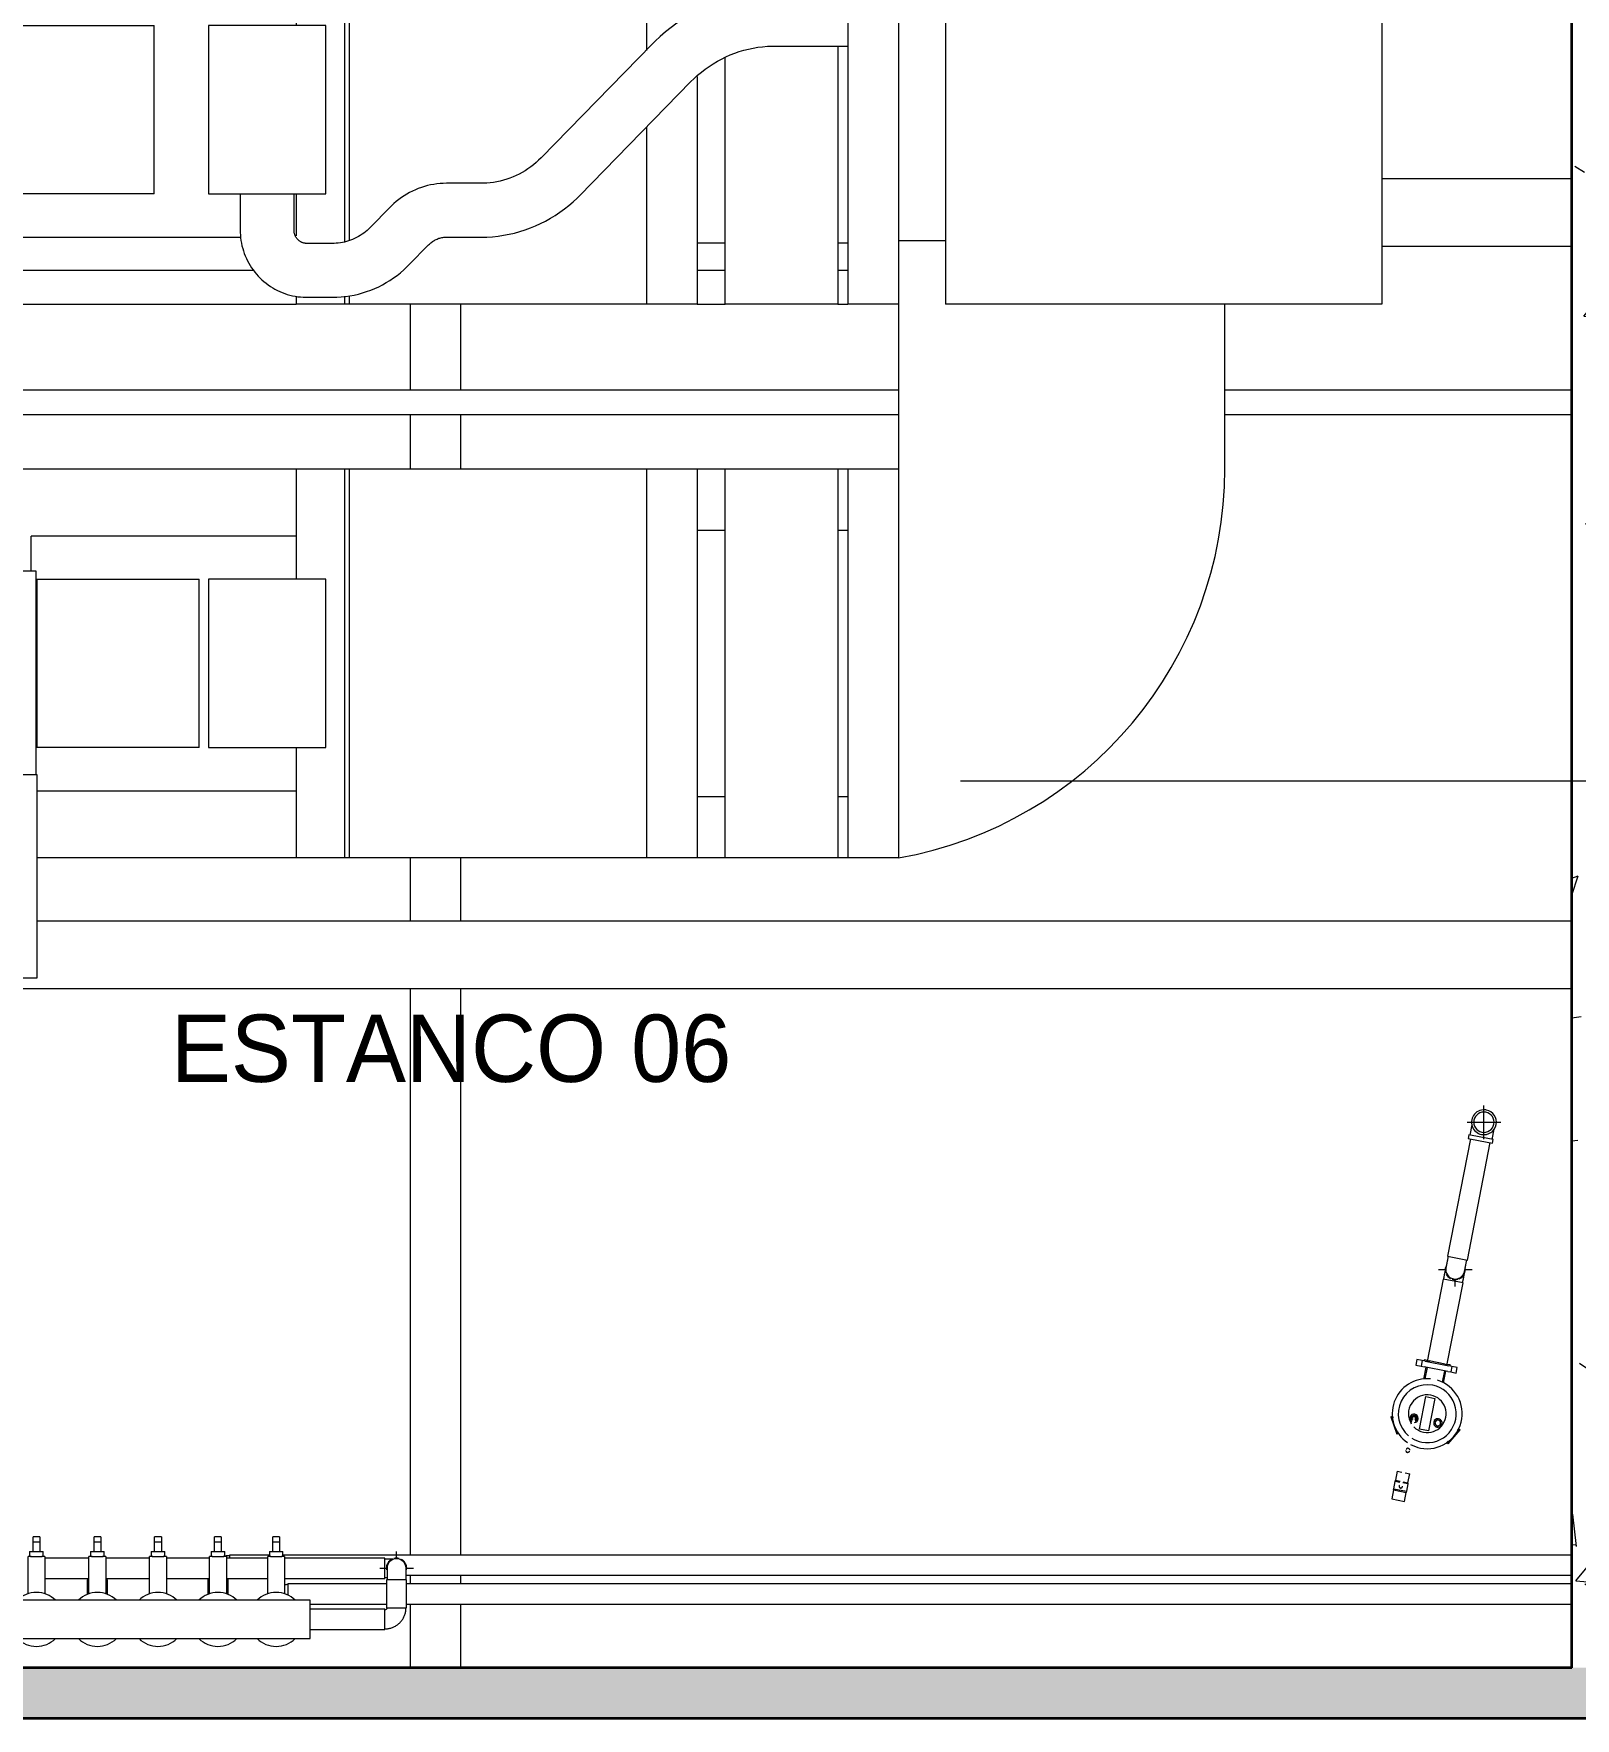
# Model space of a CAD drawing. Header units: metres. Extents: x -3 to 175, y -5 to 18.
# Drawn here: x 39.06 to 43.63, y -0.03 to 4.98 of the extents above; entities that cross this region are included whole.
import ezdxf

# ---------------------------------------------------------------- set-up
doc = ezdxf.new("R2010")
doc.units = ezdxf.units.M
for name, color, linetype, lineweight in [('A-WALL-PATT', 7, 'Continuous', 35), ('E-ELEC-EQPM', 7, 'Continuous', 9), ('G-ANNO-SYMB', 7, 'Continuous', 9), ('G-ANNO-TEXT', 7, 'Continuous', 9), ('I-WALL', 7, 'Continuous', 9), ('M-EQPM', 7, 'Continuous', 9), ('P-PIPE', 7, 'Continuous', 9), ('P-PIPE-CNTR', 7, 'Continuous', 9), ('S-BEAM', 7, 'Continuous', 9)]:
    doc.layers.add(name, color=color, linetype=linetype, lineweight=lineweight)
doc.styles.add('Century Gothic_1', font='GOTHIC.TTF', dxfattribs={"height": 0.2})
pattern_1 = [(50, (30.7992, 0), (0.728738, -0.06376), [0.0762, -0.8382]), (355, (30.7992, 0), (-0.14097, 0.764224), [0.06096, -0.67056]), (100.451, (30.85994, -0.0053), (0.58777, 0.700469), [0.06476, -0.71236]), (46.184, (30.7992, 0.2032), (1.084314, -0.168175), [0.1143, -1.257]), (96.636, (30.8896, 0.1892), (0.94999, 0.989753), [0.09714, -1.069]), (351.184, (30.7992, 0.2032), (0.94969, 0.990147), [0.09144, -1.006]), (21, (30.9008, 0.1524), (0.606457, -0.409065), [0.0762, -0.8382]), (326, (30.9008, 0.1524), (0.247208, 0.73675), [0.06096, -0.67056]), (71.451, (30.95135, 0.1183), (0.85367, 0.327687), [0.06476, -0.71236]), (37.5, (30.7992, 0), (0.0123552, 0.3382243), [0.03353, -0.6289, 0.03353, -0.64719, -0.6731]), (37.5, (30.7992, 0), (0.0123552, 0.3382243), [-1.343, 0.03353, -0.63957]), (7.5, (30.7992, 0), (0.2672815, 0.4007255), [0.03353, -0.35458, 0.03353, -0.61366, -0.25654]), (7.5, (30.7992, 0), (0.2672815, 0.4007255), [-1.035, 0.03353, -0.22301]), (327.5, (30.57264, 0), (0.5423632, -0.0229212), [0.03353, -0.22047, 0.03353, -0.75895, -1.052]), (327.5, (30.57264, 0), (0.5423632, -0.0229212), [-1.046, 0.03353, -1.018]), (317.5, (30.47104, 0), (0.592516, 0.101701), [0.03353, -0.29667, 0.03353, -0.49276, -0.74676]), (317.5, (30.47104, 0), (0.592516, 0.101701), [-0.85649, 0.03353, -0.71323])]

# ---------------------------------------------------------------- blocks, each defined once
blk = doc.blocks.new('M_RVR_Codo material - CO - Codo-3010010-N-Estancos')
at = {"layer": 'P-PIPE', "flags": 128}
for points in [[(9.3055, 0.419), (9.3055, 0.419), (9.3055, 0.4189), (9.3055, 0.4188), (9.3055, 0.4186), (9.3055, 0.4183), (9.3055, 0.418), (9.3055, 0.4177), (9.3055, 0.4173), (9.3055, 0.4168), (9.3055, 0.4163), (9.3055, 0.4157), (9.3055, 0.4151), (9.3055, 0.4145), (9.3055, 0.4138), (9.3055, 0.413), (9.3055, 0.4122), (9.3055, 0.4113), (9.3055, 0.4105), (9.3055, 0.4095), (9.3055, 0.4086), (9.3055, 0.4075), (9.3055, 0.4065), (9.3055, 0.4054), (9.3055, 0.4043), (9.3055, 0.4031), (9.3055, 0.402), (9.3055, 0.4008), (9.3055, 0.3995), (9.3055, 0.3983), (9.3055, 0.397), (9.3055, 0.3957), (9.3055, 0.3944), (9.3055, 0.3931), (9.3055, 0.3917), (9.3055, 0.3904), (9.3055, 0.389), (9.3055, 0.3876), (9.3055, 0.3862), (9.3055, 0.3849), (9.3055, 0.3845)], [(9.3619, 0.3845), (9.3619, 0.3859), (9.3619, 0.3872), (9.3619, 0.3886), (9.3619, 0.39), (9.3619, 0.3913), (9.3619, 0.3927), (9.3619, 0.394), (9.3619, 0.3953), (9.3619, 0.3967), (9.3619, 0.3979), (9.3619, 0.3992), (9.3619, 0.4004), (9.3619, 0.4016), (9.3619, 0.4028), (9.3619, 0.404), (9.3619, 0.4051), (9.3619, 0.4062), (9.3619, 0.4073), (9.3619, 0.4083), (9.3619, 0.4093), (9.3619, 0.4102), (9.3619, 0.4111), (9.3619, 0.412), (9.3619, 0.4128), (9.3619, 0.4136), (9.3619, 0.4143), (9.3619, 0.415), (9.3619, 0.4156), (9.3619, 0.4162), (9.3619, 0.4167), (9.3619, 0.4172), (9.3619, 0.4176), (9.3619, 0.4179), (9.3619, 0.4183), (9.3619, 0.4185), (9.3619, 0.4187), (9.3619, 0.4189), (9.3619, 0.419), (9.3619, 0.419)]]:
    blk.add_lwpolyline(points, dxfattribs=at)
at = {"layer": 'P-PIPE'}
for start, end in [(90, 180), (180, 183.7567), (360, 90), (356.2433, 360)]:
    blk.add_arc((9.3337, 0.419), 0.0282, start, end, dxfattribs=at)
blk = doc.blocks.new('M_RVR_Codo material - CO - Codo-V84-N-Estancos')
at = {"layer": 'P-PIPE', "flags": 128}
for points in [[(-0.0282, 0.0345), (-0.0282, 0.0343), (-0.0282, 0.034), (-0.0282, 0.0338), (-0.0283, 0.0335), (-0.0283, 0.0333), (-0.0284, 0.033), (-0.0284, 0.0328), (-0.0285, 0.0326), (-0.0286, 0.0323), (-0.0287, 0.0321), (-0.0288, 0.0318), (-0.0289, 0.0316), (-0.029, 0.0314), (-0.0292, 0.0312), (-0.0293, 0.031), (-0.0295, 0.0308), (-0.0296, 0.0306), (-0.0298, 0.0304), (-0.0299, 0.0302), (-0.0301, 0.03), (-0.0303, 0.0298), (-0.0305, 0.0297), (-0.0307, 0.0295), (-0.0309, 0.0293), (-0.0311, 0.0292), (-0.0313, 0.0291), (-0.0316, 0.0289), (-0.0318, 0.0288), (-0.032, 0.0287), (-0.0322, 0.0286), (-0.0325, 0.0285), (-0.0327, 0.0285), (-0.033, 0.0284), (-0.0332, 0.0283), (-0.0335, 0.0283), (-0.0337, 0.0283), (-0.034, 0.0282), (-0.0342, 0.0282), (-0.0345, 0.0282), (-0.0345, 0.0282)], [(-0.0345, -0.0282), (-0.032, -0.0281), (-0.0295, -0.028), (-0.027, -0.0277), (-0.0246, -0.0274), (-0.0221, -0.0269), (-0.0196, -0.0264), (-0.0172, -0.0258), (-0.0148, -0.025), (-0.0124, -0.0242), (-0.0101, -0.0232), (-0.0078, -0.0222), (-0.0056, -0.0211), (-0.0034, -0.0199), (-0.0012, -0.0186), (0.0009, -0.0172), (0.0029, -0.0158), (0.0049, -0.0142), (0.0068, -0.0126), (0.0087, -0.0109), (0.0105, -0.0092), (0.0122, -0.0073), (0.0138, -0.0054), (0.0154, -0.0035), (0.0169, -0.0014), (0.0183, 0.0006), (0.0196, 0.0028), (0.0208, 0.005), (0.0219, 0.0072), (0.023, 0.0095), (0.0239, 0.0118), (0.0248, 0.0142), (0.0256, 0.0166), (0.0262, 0.019), (0.0268, 0.0214), (0.0273, 0.0239), (0.0277, 0.0264), (0.0279, 0.0289), (0.0281, 0.0314), (0.0282, 0.0339), (0.0282, 0.0345)]]:
    blk.add_lwpolyline(points, dxfattribs=at)
blk = doc.blocks.new('M_RVR_Codo material - CO - Codo-V85-N-Estancos')
at = {"layer": 'P-PIPE', "flags": 128}
for points in [[(9.2991, 0.4472), (9.3005, 0.4472), (9.3019, 0.4472), (9.3032, 0.4472), (9.3046, 0.4472), (9.306, 0.4472), (9.3073, 0.4472), (9.3087, 0.4472), (9.31, 0.4472), (9.3113, 0.4472), (9.3126, 0.4472), (9.3138, 0.4472), (9.3151, 0.4472), (9.3163, 0.4472), (9.3175, 0.4472), (9.3186, 0.4472), (9.3197, 0.4472), (9.3208, 0.4472), (9.3219, 0.4472), (9.3229, 0.4472)], [(9.305, 0.3908), (9.3036, 0.3908), (9.3022, 0.3908), (9.3009, 0.3908), (9.2995, 0.3908), (9.2991, 0.3908)]]:
    blk.add_lwpolyline(points, dxfattribs=at)
blk = doc.blocks.new('M_Valvula - 50mm-3010777-N-Estancos')
at = {"layer": 'P-PIPE'}
for p, q in [((-0.2451, 0.01), (-0.23, 0.01)), ((-0.2451, 0.01), (-0.2451, -0.01)), ((-0.23, 0.01), (-0.202, 0.01)), ((-0.23, -0.01), (-0.23, 0.01)), ((-0.1868, 0.0201), (-0.202, 0.0201)), ((-0.202, 0), (-0.202, 0.0201)), ((-0.202, -0.0201), (-0.202, 0)), ((-0.1868, 0.025), (-0.0754, 0.025)), ((-0.1868, 0.025), (-0.1868, 0.0157)), ((-0.1868, 0), (-0.1868, 0.0172)), ((-0.1868, -0.0172), (-0.1868, 0)), ((-0.23, -0.01), (-0.2451, -0.01)), ((-0.202, -0.01), (-0.23, -0.01)), ((-0.202, -0.0201), (-0.1868, -0.0201)), ((-0.1868, -0.0157), (-0.1868, -0.025)), ((-0.0754, -0.025), (-0.1868, -0.025))]:
    blk.add_line(p, q, dxfattribs=at)
for start, end in [(135.4526, 180), (360, 44.6245), (180, 224.5474), (315.4526, 360)]:
    blk.add_arc((0, 0), 0.0803, start, end, dxfattribs=at)
blk = doc.blocks.new('M_Valvula - 50mm-V86-N-Estancos')
at = {"layer": 'P-PIPE'}
for p, q in [((-0.2451, 0.01), (-0.23, 0.01)), ((-0.2451, 0.01), (-0.2451, -0.01)), ((-0.23, 0.01), (-0.202, 0.01)), ((-0.23, -0.01), (-0.23, 0.01)), ((-0.1868, 0.0201), (-0.202, 0.0201)), ((-0.202, 0), (-0.202, 0.0201)), ((-0.202, -0.0201), (-0.202, 0)), ((-0.1868, 0.025), (-0.0754, 0.025)), ((-0.1868, 0.025), (-0.1868, 0.0157)), ((-0.1868, 0), (-0.1868, 0.0172)), ((-0.1868, -0.0172), (-0.1868, 0)), ((-0.23, -0.01), (-0.2451, -0.01)), ((-0.202, -0.01), (-0.23, -0.01)), ((-0.202, -0.0201), (-0.1868, -0.0201)), ((-0.1868, -0.0157), (-0.1868, -0.025)), ((-0.0754, -0.025), (-0.1868, -0.025))]:
    blk.add_line(p, q, dxfattribs=at)
for start, end in [(135.4526, 180), (360, 44.5474), (180, 224.5474), (315.4526, 360)]:
    blk.add_arc((0, 0), 0.0803, start, end, dxfattribs=at)
blk = doc.blocks.new('M_RVR_Codo material - CO - Codo-V88-N-Estancos')
at = {"layer": 'P-PIPE', "flags": 128}
for points in [[(-0.0301, 0.03), (-0.0303, 0.0298), (-0.0305, 0.0297), (-0.0307, 0.0295), (-0.0309, 0.0293), (-0.0311, 0.0292), (-0.0313, 0.0291), (-0.0316, 0.0289), (-0.0318, 0.0288), (-0.032, 0.0287), (-0.0322, 0.0286), (-0.0325, 0.0285), (-0.0327, 0.0285), (-0.033, 0.0284), (-0.0332, 0.0283), (-0.0335, 0.0283), (-0.0337, 0.0283), (-0.034, 0.0282), (-0.0342, 0.0282), (-0.0345, 0.0282), (-0.0345, 0.0282)], [(-0.0345, -0.0282), (-0.032, -0.0281), (-0.0301, -0.028)]]:
    blk.add_lwpolyline(points, dxfattribs=at)
blk = doc.blocks.new('M_RVR_Codo material - CO - Codo-V89-N-Estancos')
at = {"layer": 'P-PIPE', "flags": 128}
blk.add_lwpolyline([(8.8379, 0.4562), (8.8353, 0.4562), (8.8328, 0.456), (8.8303, 0.4558), (8.8279, 0.4554), (8.8254, 0.455), (8.8233, 0.4545)], dxfattribs=at)
blk = doc.blocks.new('M_RVR_Codo material - CO - Codo-V90-N-Estancos')
at = {"layer": 'P-PIPE', "flags": 128}
blk.add_lwpolyline([(9.0109, 0.3702), (9.0083, 0.3702), (9.0058, 0.37), (9.0033, 0.3698), (9.0013, 0.3695)], dxfattribs=at)
blk = doc.blocks.new('M_RVR_Codo material - CO - Codo-V91-N-Estancos')
at = {"layer": 'P-PIPE', "flags": 128}
for points in [[(12.4436, 1.2778), (12.4439, 1.2791), (12.4441, 1.2805), (12.4444, 1.2818), (12.4447, 1.2832), (12.4449, 1.2845), (12.4452, 1.2858), (12.4454, 1.2871), (12.4457, 1.2884), (12.4459, 1.2897), (12.4462, 1.291), (12.4464, 1.2922), (12.4467, 1.2934), (12.4469, 1.2946), (12.4471, 1.2958), (12.4473, 1.2969), (12.4476, 1.298), (12.4478, 1.2991), (12.448, 1.3001), (12.4482, 1.3011)], [(12.5036, 1.2906), (12.5034, 1.2896), (12.5032, 1.2886), (12.503, 1.2876), (12.5028, 1.2865), (12.5025, 1.2853), (12.5023, 1.2842), (12.5021, 1.283), (12.5019, 1.2818), (12.5016, 1.2805), (12.5014, 1.2793), (12.5011, 1.278), (12.5009, 1.2767), (12.5006, 1.2754), (12.5004, 1.2741), (12.5001, 1.2728), (12.4998, 1.2714), (12.4996, 1.2701), (12.4993, 1.2687), (12.4991, 1.2674), (12.499, 1.267)]]:
    blk.add_lwpolyline(points, dxfattribs=at)
blk = doc.blocks.new('Bomba vertical - Sistema fondeo - FEKA VS GRINDER 1000 MA 220-240_50-V92-N-Estancos')
at = {"layer": 'M-EQPM'}
for p, q in [((0.0259, 0.1008), (0.0284, 0.1052)), ((0.0317, 0.0975), (0.0259, 0.1008)), ((0.0757, 0.0779), (0.0284, 0.1052)), ((-0.135, 0.061), (-0.152, 0.061)), ((-0.152, 0.061), (-0.152, 0.045)), ((-0.135, 0.045), (-0.135, 0.061)), ((0.0732, 0.0735), (0.0685, 0.0762)), ((0.0757, 0.0778), (0.0732, 0.0735)), ((-0.155, 0.0389), (-0.155, 0.03)), ((-0.155, 0.038), (-0.155, 0.0389)), ((-0.155, 0.038), (-0.155, 0.0389)), ((-0.155, 0.0389), (-0.155, 0.0379)), ((-0.155, 0.0389), (-0.152, 0.0389)), ((-0.152, 0.0389), (-0.155, 0.0389)), ((-0.155, 0.0239), (-0.155, 0.03)), ((-0.155, 0.03), (-0.152, 0.03)), ((-0.155, 0.0239), (-0.155, -0.0239)), ((-0.152, 0.0239), (-0.155, 0.0239)), ((-0.152, 0.045), (-0.152, 0.036)), ((-0.152, 0.045), (-0.135, 0.045)), ((-0.152, -0.036), (-0.152, 0.036)), ((-0.135, 0.036), (-0.135, 0.045)), ((-0.135, 0.036), (-0.135, -0.036)), ((-0.1004, 0.027), (-0.135, 0.027)), ((-0.049, 0.0135), (0.049, 0.0135)), ((-0.049, -0.0135), (-0.049, 0.0135)), ((0.049, 0.0135), (0.049, -0.0135)), ((-0.155, -0.03), (-0.155, -0.0239)), ((-0.155, -0.0239), (-0.152, -0.0239)), ((-0.155, -0.03), (-0.155, -0.0389)), ((-0.152, -0.03), (-0.155, -0.03)), ((-0.155, -0.0389), (-0.155, -0.038)), ((-0.155, -0.0389), (-0.155, -0.038)), ((-0.152, -0.0389), (-0.155, -0.0389)), ((-0.155, -0.0389), (-0.152, -0.0389)), ((-0.152, -0.036), (-0.152, -0.045)), ((-0.152, -0.045), (-0.152, -0.061)), ((-0.152, -0.045), (-0.135, -0.045)), ((-0.135, -0.027), (-0.1004, -0.027)), ((-0.135, -0.045), (-0.135, -0.036)), ((-0.135, -0.061), (-0.135, -0.045)), ((0.049, -0.0135), (-0.049, -0.0135)), ((0.2124, -0.017), (0.1849, -0.017)), ((0.1849, -0.0311), (0.1849, -0.017)), ((0.1849, -0.055), (0.1849, -0.0407)), ((0.2124, -0.017), (0.2159, -0.017)), ((0.2124, -0.0317), (0.2124, -0.017)), ((0.2124, -0.055), (0.2124, -0.0405)), ((0.2159, -0.017), (0.2269, -0.017)), ((0.2159, -0.017), (0.2159, -0.0316)), ((0.2159, -0.0408), (0.2159, -0.055)), ((0.2269, -0.017), (0.2379, -0.017)), ((0.2379, -0.017), (0.2414, -0.017)), ((0.2379, -0.055), (0.2379, -0.017)), ((0.2689, -0.017), (0.2414, -0.017)), ((0.2414, -0.055), (0.2414, -0.017)), ((0.2689, -0.055), (0.2689, -0.017)), ((-0.152, -0.061), (-0.135, -0.061)), ((0.0271, -0.1001), (0.0317, -0.0975)), ((0.0296, -0.1045), (0.0769, -0.0772)), ((0.0685, -0.0762), (0.0744, -0.0728)), ((0.0744, -0.0728), (0.0769, -0.0772)), ((0.1849, -0.055), (0.2124, -0.055)), ((0.2159, -0.055), (0.2124, -0.055)), ((0.2269, -0.055), (0.2159, -0.055)), ((0.2379, -0.055), (0.2269, -0.055)), ((0.2414, -0.055), (0.2379, -0.055)), ((0.2414, -0.055), (0.2689, -0.055)), ((0.0296, -0.1045), (0.0271, -0.1001))]:
    blk.add_line(p, q, dxfattribs=at)
at = {"layer": 'M-EQPM', "flags": 128}
for points in [[(0.1117, -0.036), (0.1117, -0.0353), (0.1119, -0.0346), (0.1121, -0.0339), (0.1124, -0.0333), (0.1129, -0.0327), (0.1134, -0.0322), (0.1139, -0.0318), (0.1145, -0.0315), (0.1152, -0.0312), (0.1159, -0.0311), (0.1166, -0.031), (0.1167, -0.031)], [(0.1117, -0.036), (0.1117, -0.0367), (0.1119, -0.0374), (0.1121, -0.0381), (0.1124, -0.0387), (0.1129, -0.0393), (0.1134, -0.0398), (0.1139, -0.0402), (0.1145, -0.0405), (0.1152, -0.0408), (0.1159, -0.0409), (0.1166, -0.041), (0.1167, -0.041)], [(0.1196, -0.031), (0.1203, -0.031), (0.121, -0.0312), (0.1216, -0.0314), (0.1222, -0.0317), (0.1233, -0.0326), (0.1238, -0.0333), (0.1242, -0.034), (0.1245, -0.035), (0.1246, -0.036)], [(0.1196, -0.041), (0.1203, -0.041), (0.121, -0.0408), (0.1216, -0.0406), (0.1222, -0.0403), (0.1233, -0.0394), (0.1238, -0.0387), (0.1242, -0.038), (0.1245, -0.037), (0.1246, -0.036)]]:
    blk.add_lwpolyline(points, dxfattribs=at)
at = {"layer": 'M-EQPM'}
for centre, radius, start, end in [((0, 0), 0.104, 360, 174.0702), ((0, 0), 0.086, 360, 180), ((0, 0), 0.056, 360, 180), ((0.021, 0.036), 0.0125, 360, 180), ((0.021, 0.036), 0.0125, 180, 360), ((0.021, 0.036), 0.0125, 105, 165), ((0.021, 0.036), 0.0125, 195, 225), ((0.021, 0.036), 0.00848, 360, 180), ((0.021, 0.036), 0.00848, 45, 180), ((0.021, 0.036), 0.00848, 180, 360), ((0.021, 0.036), 0.00848, 180, 360), ((0.021, 0.036), 0.0125, 240, 270), ((0.021, 0.036), 0.0125, 300, 360), ((0.021, 0.036), 0.00848, 0, 30), ((0.021, 0.036), 0.0125, 15, 45), ((0, 0), 0.104, 185.9298, 336.4655), ((0, 0), 0.086, 180, 331.0413), ((0, 0), 0.056, 180, 313.3973), ((0.021, -0.036), 0.0125, 18.6097, 180), ((0.021, -0.036), 0.0125, 105, 180), ((0.021, -0.036), 0.0125, 180, 338.6061), ((0.021, -0.036), 0.0125, 180, 255), ((0.021, -0.036), 0.00854, 31.3025, 180), ((0.021, -0.036), 0.00854, 180, 327.4792), ((0.021, -0.036), 0.005, 40, 180), ((0.021, -0.036), 0.005, 180, 320), ((0.021, -0.036), 0.0125, 60, 90), ((0.021, -0.036), 0.0125, 270, 300), ((0.021, -0.036), 0.0125, 18.6097, 45), ((0.021, -0.036), 0.0125, 315, 338.6061), ((0, 0), 0.056, 325.6481, 360), ((0, 0), 0.086, 338.7731, 360), ((0, 0), 0.104, 342.5691, 360)]:
    blk.add_arc(centre, radius, start, end, dxfattribs=at)
for points in [[(0.2247, -0.0405), (0.225, -0.0407), (0.2258, -0.0409), (0.2265, -0.041), (0.2269, -0.041)], [(0.2269, -0.031), (0.2265, -0.031), (0.2261, -0.031), (0.2258, -0.0311)], [(0.2319, -0.036), (0.2319, -0.0356), (0.2318, -0.0349), (0.2314, -0.0338), (0.2308, -0.0329), (0.23, -0.0321), (0.2291, -0.0315), (0.228, -0.0311), (0.2272, -0.031), (0.2269, -0.031)], [(0.2269, -0.041), (0.2272, -0.041), (0.228, -0.0409), (0.2291, -0.0405), (0.23, -0.0399), (0.2308, -0.0391), (0.2314, -0.0382), (0.2318, -0.0371), (0.2319, -0.0364), (0.2319, -0.036)]]:
    blk.add_open_spline(points, degree=3, dxfattribs=at)
blk = doc.blocks.new('M_Generador - M_Generador-3046588-N-Estancos')
at = {"layer": 'E-ELEC-EQPM'}
for p, q in [((-0.393, 0.5779), (-1.3955, 0.5779)), ((-1.3955, 0.5779), (-1.3955, 0.3785)), ((-1.3955, 0.5779), (-1.3955, 0.5102)), ((-0.393, 0.5779), (-1.3955, 0.5779)), ((-0.393, 0.5779), (-0.25, 0.5779)), ((-0.393, 0.5779), (-0.393, 0.25)), ((-0.25, 0.5779), (-0.235, 0.5779)), ((-0.25, 0.5779), (-0.25, -0.3923)), ((-0.235, 0.5779), (0.6467, 0.5779)), ((-0.235, -0.3879), (-0.235, 0.5779)), ((0.6467, 0.5779), (0.7977, 0.5779)), ((0.6467, 0.5779), (0.6467, 0.1765)), ((0.7977, 0.5779), (0.7977, 0.2926)), ((0.8809, 0.5779), (0.7977, 0.5779)), ((0.8809, 0.5779), (0.7977, 0.5779)), ((0.8809, 0.5779), (1.2149, 0.5779)), ((0.8809, 0.3266), (0.8809, 0.5779)), ((1.2149, 0.5779), (1.2149, 0.3495)), ((1.2455, 0.5779), (1.2149, 0.5779)), ((1.2455, 0.5779), (1.2149, 0.5779)), ((1.2455, 0.5779), (1.3955, 0.5779)), ((1.2455, 0.5779), (1.2455, -0.5779)), ((1.3955, 0.5779), (1.3955, -0.3889)), ((1.3955, 0.5779), (1.5356, 0.5779)), ((1.5356, 0.5779), (2.8312, 0.5779)), ((1.5356, 0.5779), (1.5356, -0.5779)), ((2.8312, 0.5779), (2.8312, -0.5779)), ((-1.7935, 0.5102), (-1.7935, -0.4988)), ((-1.3955, 0.5102), (-1.7935, 0.5102)), ((-1.3955, 0.5102), (-1.7935, 0.5102)), ((-1.7935, 0.5102), (-1.7935, -0.4988)), ((-1.3955, 0.4102), (-1.3955, 0.5102)), ((-1.2955, 0.3785), (-1.2955, 0.4779)), ((-1.2955, 0.4779), (-0.393, 0.4779)), ((0.7977, 0.4779), (0.8809, 0.4779)), ((1.2149, 0.4779), (1.2455, 0.4779)), ((-1.6935, 0.2756), (-1.6935, 0.4102)), ((-1.6935, 0.4102), (-1.3955, 0.4102)), ((-0.393, 0.3785), (-1.4605, 0.3785)), ((-1.4605, 0.2765), (-1.4605, 0.3785)), ((0.8809, 0.395), (0.7977, 0.395)), ((1.2455, 0.395), (1.2149, 0.395)), ((1.2455, 0.3495), (1.0294, 0.3495)), ((-1.7061, 0.2756), (-1.4605, 0.2756)), ((-1.7061, -0.3299), (-1.7061, 0.2756)), ((-1.4605, 0.2756), (-1.4605, -0.3299)), ((-1.2591, 0.25), (-0.8147, 0.25)), ((-1.2591, 0.25), (-1.2591, -0.25)), ((-0.8147, -0.25), (-0.8147, 0.25)), ((-0.6536, 0.25), (-0.6536, -0.25)), ((-0.3056, 0.25), (-0.6536, 0.25)), ((-0.3056, -0.25), (-0.3056, 0.25)), ((0.6636, 0.1945), (0.3342, -0.1429)), ((0.8809, -0.5779), (0.8809, 0.1556)), ((1.0294, 0.1895), (1.2455, 0.1895)), ((1.2149, 0.1895), (1.2149, -0.5779)), ((0.4487, -0.2547), (0.7781, 0.0827)), ((0.7977, 0.0994), (0.7977, -0.5779)), ((0.6467, -0.0512), (0.6467, -0.5779)), ((-0.8147, -0.25), (-1.2591, -0.25)), ((-0.6536, -0.25), (-0.3056, -0.25)), ((-0.5596, -0.25), (-0.5596, -0.357)), ((-0.3996, -0.357), (-0.3996, -0.25)), ((-0.393, -0.25), (-0.393, -0.3743)), ((0.1567, -0.2184), (0.0533, -0.2184)), ((-0.1144, -0.2894), (-0.173, -0.3494)), ((-1.4605, -0.3299), (-1.7061, -0.3299)), ((-1.6935, -0.3988), (-1.6935, -0.3299)), ((-1.4605, -0.3785), (-1.4605, -0.3303)), ((-1.3955, -0.3988), (-1.6935, -0.3988)), ((-1.4605, -0.3785), (-0.5574, -0.3785)), ((-1.3955, -0.3785), (-1.3955, -0.5779)), ((-1.3955, -0.4988), (-1.3955, -0.3988)), ((-1.2955, -0.4779), (-1.2955, -0.3785)), ((-0.2848, -0.397), (-0.3625, -0.397)), ((0.0533, -0.3784), (0.1567, -0.3784)), ((0.7977, -0.395), (0.8809, -0.395)), ((1.2149, -0.395), (1.2455, -0.395)), ((-0.0585, -0.4611), (0.0001, -0.4011)), ((-1.7935, -0.4988), (-1.3955, -0.4988)), ((-1.7935, -0.4988), (-1.3955, -0.4988)), ((-1.3955, -0.4988), (-1.3955, -0.5779)), ((-0.5189, -0.4779), (-1.2955, -0.4779)), ((0.8809, -0.4779), (0.7977, -0.4779)), ((1.2455, -0.4779), (1.2149, -0.4779)), ((-1.3955, -0.5779), (-0.393, -0.5779)), ((-1.3955, -0.5779), (-0.393, -0.5779)), ((-0.393, -0.5535), (-0.393, -0.5779)), ((-0.25, -0.5779), (-0.393, -0.5779)), ((-0.3625, -0.557), (-0.2848, -0.557)), ((-0.25, -0.5541), (-0.25, -0.5779)), ((-0.235, -0.5779), (-0.25, -0.5779)), ((-0.235, -0.5779), (-0.235, -0.5524)), ((0.6467, -0.5779), (-0.235, -0.5779)), ((0.7977, -0.5779), (0.6467, -0.5779)), ((0.7977, -0.5779), (0.8809, -0.5779)), ((0.7977, -0.5779), (0.8809, -0.5779)), ((1.2149, -0.5779), (0.8809, -0.5779)), ((1.2149, -0.5779), (1.2455, -0.5779)), ((1.2149, -0.5779), (1.2455, -0.5779)), ((1.3955, -0.5779), (1.2455, -0.5779)), ((2.8312, -0.5779), (1.5356, -0.5779))]:
    blk.add_line(p, q, dxfattribs=at)
at = {"layer": 'E-ELEC-EQPM', "flags": 128}
for points in [[(1.0294, 0.3495), (1.0087, 0.3491), (0.988, 0.3478), (0.9674, 0.3457), (0.9468, 0.3428), (0.9264, 0.339), (0.9062, 0.3343), (0.8862, 0.3289), (0.8664, 0.3226), (0.8469, 0.3155), (0.8277, 0.3077), (0.8088, 0.299), (0.7902, 0.2896), (0.7721, 0.2795), (0.7544, 0.2686), (0.7371, 0.257), (0.7203, 0.2447), (0.704, 0.2317), (0.6882, 0.2181), (0.673, 0.2039), (0.6636, 0.1945)], [(0.7781, 0.0827), (0.7884, 0.0929), (0.7991, 0.1026), (0.8101, 0.1118), (0.8215, 0.1206), (0.8332, 0.1289), (0.8452, 0.1367), (0.8576, 0.1441), (0.8701, 0.1509), (0.883, 0.1571), (0.896, 0.1629), (0.9093, 0.1681), (0.9228, 0.1727), (0.9364, 0.1768), (0.9502, 0.1804), (0.964, 0.1833), (0.978, 0.1857), (0.9921, 0.1875), (1.0062, 0.1888), (1.0204, 0.1894), (1.0294, 0.1895)], [(0.3342, -0.1429), (0.3269, -0.1501), (0.3193, -0.157), (0.3115, -0.1635), (0.3034, -0.1697), (0.2952, -0.1756), (0.2867, -0.1811), (0.278, -0.1863), (0.2691, -0.1911), (0.26, -0.1955), (0.2508, -0.1996), (0.2414, -0.2032), (0.2319, -0.2065), (0.2223, -0.2094), (0.2126, -0.2119), (0.2028, -0.214), (0.1929, -0.2157), (0.183, -0.217), (0.173, -0.2178), (0.1631, -0.2183), (0.1567, -0.2184)], [(0.0533, -0.2184), (0.0438, -0.2186), (0.0343, -0.2192), (0.0248, -0.2201), (0.0154, -0.2215), (0.006, -0.2232), (-0.0033, -0.2254), (-0.0124, -0.2279), (-0.0215, -0.2307), (-0.0305, -0.234), (-0.0393, -0.2376), (-0.048, -0.2416), (-0.0565, -0.2459), (-0.0648, -0.2505), (-0.0729, -0.2555), (-0.0808, -0.2608), (-0.0885, -0.2664), (-0.0959, -0.2724), (-0.1031, -0.2786), (-0.1101, -0.2851), (-0.1144, -0.2894)], [(0.1567, -0.3784), (0.1733, -0.378), (0.1898, -0.377), (0.2062, -0.3753), (0.2226, -0.373), (0.2389, -0.3699), (0.2551, -0.3662), (0.271, -0.3619), (0.2868, -0.3569), (0.3024, -0.3512), (0.3178, -0.345), (0.3328, -0.3381), (0.3476, -0.3305), (0.3621, -0.3224), (0.3762, -0.3138), (0.39, -0.3045), (0.4034, -0.2947), (0.4165, -0.2844), (0.429, -0.2735), (0.4412, -0.2621), (0.4487, -0.2547)], [(-0.173, -0.3494), (-0.1776, -0.3539), (-0.1823, -0.3582), (-0.1873, -0.3624), (-0.1924, -0.3663), (-0.1976, -0.37), (-0.203, -0.3735), (-0.2085, -0.3768), (-0.2141, -0.3798), (-0.2198, -0.3826), (-0.2256, -0.3852), (-0.2315, -0.3875), (-0.2375, -0.3895), (-0.2436, -0.3914), (-0.2497, -0.3929), (-0.2558, -0.3942), (-0.262, -0.3953), (-0.2683, -0.3961), (-0.2746, -0.3967), (-0.2808, -0.3969), (-0.2848, -0.397)], [(-0.5596, -0.357), (-0.5595, -0.3649), (-0.559, -0.3728), (-0.5582, -0.3807), (-0.5571, -0.3886), (-0.5558, -0.3964), (-0.5541, -0.4041), (-0.5521, -0.4118), (-0.5498, -0.4194), (-0.5472, -0.4269), (-0.5443, -0.4343), (-0.5412, -0.4415), (-0.5377, -0.4487), (-0.534, -0.4557), (-0.53, -0.4625), (-0.5257, -0.4692), (-0.5211, -0.4757), (-0.5164, -0.482), (-0.5113, -0.4882), (-0.506, -0.4941), (-0.5005, -0.4998), (-0.4948, -0.5053), (-0.4888, -0.5105), (-0.4826, -0.5156), (-0.4763, -0.5203), (-0.4697, -0.5248), (-0.463, -0.529), (-0.4561, -0.533), (-0.449, -0.5367), (-0.4418, -0.5401), (-0.4345, -0.5432), (-0.4271, -0.546), (-0.4195, -0.5484), (-0.4118, -0.5506), (-0.4041, -0.5525), (-0.3963, -0.554), (-0.3884, -0.5553), (-0.3805, -0.5562), (-0.3726, -0.5567), (-0.3646, -0.557), (-0.3625, -0.557)], [(-0.3625, -0.397), (-0.3639, -0.397), (-0.3653, -0.3969), (-0.3667, -0.3967), (-0.3681, -0.3965), (-0.3695, -0.3963), (-0.3709, -0.396), (-0.3722, -0.3956), (-0.3736, -0.3952), (-0.375, -0.3947), (-0.3763, -0.3941), (-0.3776, -0.3935), (-0.3789, -0.3928), (-0.3802, -0.3921), (-0.3815, -0.3914), (-0.3827, -0.3905), (-0.3839, -0.3896), (-0.3851, -0.3887), (-0.3863, -0.3877), (-0.3874, -0.3867), (-0.3885, -0.3856), (-0.3895, -0.3844), (-0.3905, -0.3832), (-0.3915, -0.382), (-0.3924, -0.3807), (-0.3933, -0.3793), (-0.3941, -0.378), (-0.3949, -0.3766), (-0.3956, -0.3751), (-0.3963, -0.3736), (-0.3969, -0.3721), (-0.3974, -0.3705), (-0.3979, -0.369), (-0.3983, -0.3674), (-0.3987, -0.3657), (-0.399, -0.3641), (-0.3993, -0.3625), (-0.3995, -0.3608), (-0.3996, -0.3591), (-0.3996, -0.3575), (-0.3996, -0.357)], [(0.0001, -0.4011), (0.0023, -0.3989), (0.0046, -0.3969), (0.007, -0.3949), (0.0094, -0.393), (0.012, -0.3912), (0.0145, -0.3895), (0.0171, -0.388), (0.0198, -0.3865), (0.0225, -0.3852), (0.0253, -0.384), (0.0281, -0.3829), (0.0309, -0.3819), (0.0338, -0.3811), (0.0367, -0.3803), (0.0396, -0.3797), (0.0426, -0.3792), (0.0455, -0.3788), (0.0485, -0.3785), (0.0514, -0.3784), (0.0533, -0.3784)], [(-0.2848, -0.557), (-0.272, -0.5567), (-0.2592, -0.5559), (-0.2464, -0.5546), (-0.2337, -0.5528), (-0.2211, -0.5504), (-0.2085, -0.5476), (-0.1961, -0.5442), (-0.1839, -0.5403), (-0.1718, -0.5359), (-0.1599, -0.5311), (-0.1482, -0.5257), (-0.1367, -0.5199), (-0.1255, -0.5136), (-0.1146, -0.5069), (-0.1039, -0.4997), (-0.0935, -0.4921), (-0.0834, -0.4841), (-0.0737, -0.4757), (-0.0643, -0.4669), (-0.0585, -0.4611)]]:
    blk.add_lwpolyline(points, dxfattribs=at)
blk = doc.blocks.new('M_Generador-2 - M_Generador-2-3055241-N-Estancos')
at = {"layer": 'E-ELEC-EQPM'}
for p, q in [((1.5356, 1.2561), (1.3955, 1.2561)), ((1.3955, 1.2561), (1.3955, 0.5779)), ((2.3645, 0.5779), (2.3645, 1.0671)), ((-1.4121, 0.5779), (-0.393, 0.5779)), ((-1.4121, 0.5779), (-1.4121, 0.2756)), ((-0.393, 0.5779), (-0.25, 0.5779)), ((-0.393, 0.5779), (-0.393, 0.25)), ((-0.25, 0.5779), (-0.235, 0.5779)), ((-0.25, 0.5779), (-0.25, -0.5779)), ((-0.235, 0.5779), (0.6467, 0.5779)), ((-0.235, -0.5779), (-0.235, 0.5779)), ((0.6467, 0.5779), (0.7977, 0.5779)), ((0.6467, 0.5779), (0.6467, -0.5779)), ((0.7977, 0.5779), (0.7977, -0.5779)), ((0.7977, 0.5779), (0.8809, 0.5779)), ((0.8809, 0.5779), (1.2149, 0.5779)), ((0.8809, -0.5779), (0.8809, 0.5779)), ((1.2149, 0.5779), (1.2149, -0.5779)), ((1.2149, 0.5779), (1.2455, 0.5779)), ((1.2455, 0.5779), (1.3955, 0.5779)), ((1.2455, 0.5779), (1.2455, -0.5779)), ((1.3955, 0.5779), (1.3955, -0.5779)), ((-1.4121, 0.5102), (-1.4995, 0.5102)), ((-1.4995, 0.5102), (-1.4995, -0.4988)), ((-1.4995, 0.5102), (-1.4995, -0.4988)), ((-1.4121, 0.5102), (-1.4995, 0.5102)), ((-0.393, 0.3785), (-1.18, 0.3785)), ((-1.18, 0.2765), (-1.18, 0.3785)), ((0.8809, 0.395), (0.7977, 0.395)), ((1.2455, 0.395), (1.2149, 0.395)), ((-1.4121, 0.2756), (-1.1665, 0.2756)), ((-1.4121, -0.3299), (-1.4121, 0.2756)), ((-1.1665, 0.2756), (-1.1665, -0.3299)), ((-1.1629, 0.25), (-0.6816, 0.25)), ((-1.1629, 0.25), (-1.1629, -0.25)), ((-0.6816, -0.25), (-0.6816, 0.25)), ((-0.6536, 0.25), (-0.6536, -0.25)), ((-0.3056, 0.25), (-0.6536, 0.25)), ((-0.3056, -0.25), (-0.3056, 0.25)), ((-0.6816, -0.25), (-1.1629, -0.25)), ((-0.6536, -0.25), (-0.3056, -0.25)), ((-0.393, -0.25), (-0.393, -0.5779)), ((-1.4504, -0.3299), (-1.1629, -0.3299)), ((-1.4504, -0.9354), (-1.4504, -0.3299)), ((-1.1629, -0.3299), (-1.1629, -0.9354)), ((-1.1629, -0.3785), (-0.393, -0.3785)), ((0.7977, -0.395), (0.8809, -0.395)), ((1.2149, -0.395), (1.2455, -0.395)), ((-1.4995, -0.4988), (-1.4504, -0.4988)), ((-1.4995, -0.4988), (-1.4504, -0.4988)), ((-0.393, -0.5779), (-1.1629, -0.5779)), ((-0.25, -0.5779), (-0.393, -0.5779)), ((-0.235, -0.5779), (-0.25, -0.5779)), ((0.6467, -0.5779), (-0.235, -0.5779)), ((0.7977, -0.5779), (0.6467, -0.5779)), ((0.8809, -0.5779), (0.7977, -0.5779)), ((1.2149, -0.5779), (0.8809, -0.5779)), ((1.2455, -0.5779), (1.2149, -0.5779)), ((1.3955, -0.5779), (1.2455, -0.5779)), ((-1.1629, -0.9354), (-1.4504, -0.9354))]:
    blk.add_line(p, q, dxfattribs=at)
blk.add_arc((1.1908, 0.5779), 1.1737, 280.0442, 360, dxfattribs=at)

msp = doc.modelspace()

# ---------------------------------------------------------------- hatches: boundary and pattern name
at = {"layer": 'A-WALL-PATT', "lineweight": 9}
h = msp.add_hatch(dxfattribs=at)
h.set_pattern_fill('FP_1', color=256, style=0, pattern_type=2)
h.set_pattern_definition(pattern_1)
h.paths.add_polyline_path([(43.7729, 0.123), (43.7729, 6.5676), (43.6229, 6.5676), (43.6229, 6.4695), (43.6261, 6.4695), (43.6261, 5.5816), (43.6229, 5.5816), (43.6229, 0.123), (43.7039, 0.123)])
h.paths.add_polyline_path([(43.7039, 6.7176), (43.7729, 6.7182), (43.7729, 6.7648), (43.6229, 6.7648), (43.6229, 6.7176)])
h.paths.add_polyline_path([(43.6229, 7.8227), (43.7729, 7.8227), (43.7729, 13.1528), (43.6229, 13.1528), (43.6229, 7.8293)])
h = msp.add_hatch(dxfattribs=at)
h.set_pattern_fill('FP_1', color=256, style=0, pattern_type=2)
h.set_pattern_definition(pattern_1)
h.paths.add_polyline_path([(48.5973, -0.027), (48.5973, 0.123), (31.6069, 0.123), (31.6069, -0.027), (48.2507, -0.027)])
h.paths.add_polyline_path([(31.5369, -0.027), (31.5369, 0.123), (30.9369, 0.123), (30.9369, -0.027), (31.4275, -0.027)])
h.paths.add_polyline_path([(30.8669, -0.027), (30.8669, 0.123), (24.9936, 0.123), (24.9936, -0.027), (30.8591, -0.027)])

# ---------------------------------------------------------------- linework, layer by layer
at = {"layer": 'G-ANNO-SYMB', "lineweight": 18}
msp.add_line((41.8079, 2.7588), (52.1839, 2.7588), dxfattribs=at)
at = {"layer": 'I-WALL', "lineweight": 35}
for p, q in [((43.6229, 0.123), (43.6229, 6.5676)), ((43.6229, 0.123), (36.89, 0.123)), ((31.6069, -0.027), (48.8173, -0.027))]:
    msp.add_line(p, q, dxfattribs=at)
at = {"layer": 'P-PIPE'}
for p, q in [((41.6237, 3.9196), (38.805, 3.9196)), ((43.6229, 3.9196), (42.5927, 3.9196)), ((38.805, 3.8466), (41.6237, 3.8466)), ((42.5927, 3.8466), (43.6229, 3.8466)), ((43.3173, 1.7065), (43.3153, 1.6962)), ((43.3535, 1.6994), (43.3173, 1.7065)), ((43.3263, 1.7367), (43.3203, 1.7059)), ((43.3867, 1.693), (43.3927, 1.7238)), ((43.3219, 1.6949), (43.2541, 1.346)), ((43.3133, 1.3345), (43.3811, 1.6834)), ((43.3153, 1.6962), (43.3515, 1.6891)), ((43.3515, 1.6891), (43.3878, 1.6821)), ((43.3898, 1.6924), (43.3535, 1.6994)), ((43.3878, 1.6821), (43.3898, 1.6924)), ((43.2541, 1.346), (43.3133, 1.3345)), ((43.2409, 1.2781), (43.1933, 1.0331)), ((43.3001, 1.2666), (43.2409, 1.2781)), ((43.2525, 1.0216), (43.3001, 1.2666)), ((43.19, 1.0164), (43.1831, 0.9808)), ((43.2423, 0.9693), (43.2492, 1.0045)), ((39.7554, 0.4582), (39.6371, 0.4582)), ((43.6229, 0.4582), (39.7956, 0.4582)), ((39.2195, 0.4492), (39.0885, 0.4492)), ((39.3995, 0.4492), (39.2695, 0.4492)), ((39.5775, 0.4492), (39.4495, 0.4492)), ((39.7505, 0.4492), (39.6275, 0.4492)), ((40.0983, 0.4492), (39.8005, 0.4492)), ((40.0983, 0.3889), (40.0983, 0.4492)), ((39.0885, 0.3889), (39.2195, 0.3889)), ((39.2144, 0.3845), (39.2144, 0.3414)), ((39.2184, 0.3845), (39.2144, 0.3845)), ((39.2695, 0.3889), (39.3995, 0.3889)), ((39.2747, 0.3845), (39.2706, 0.3845)), ((39.2747, 0.3414), (39.2747, 0.3845)), ((39.4495, 0.3889), (39.5775, 0.3889)), ((39.5724, 0.389), (39.5724, 0.3414)), ((39.6275, 0.3889), (39.7505, 0.3889)), ((39.6327, 0.3414), (39.6327, 0.389)), ((39.8005, 0.3889), (40.0983, 0.3889)), ((40.1029, 0.3722), (39.8101, 0.3722)), ((40.1027, 0.3845), (40.1027, 0.3016)), ((40.163, 0.3845), (40.1027, 0.3845)), ((40.1611, 0.3979), (43.6229, 0.3979)), ((43.6229, 0.3722), (40.1629, 0.3722)), ((40.163, 0.3016), (40.163, 0.3845)), ((39.8763, 0.3242), (38.4263, 0.3242)), ((39.8763, 0.2099), (39.8763, 0.3242)), ((39.8763, 0.3119), (40.1027, 0.3119)), ((40.1027, 0.3016), (40.163, 0.3016)), ((40.163, 0.3119), (43.6229, 0.3119)), ((40.0983, 0.2972), (39.8763, 0.2972)), ((40.0983, 0.2369), (40.0983, 0.2972)), ((38.4263, 0.2099), (39.8763, 0.2099)), ((39.8763, 0.2369), (40.0983, 0.2369))]:
    msp.add_line(p, q, dxfattribs=at)
for radius, start, end in [(0.037, 79, 259), (0.0369, 259, 79)]:
    msp.add_arc((43.3622, 1.7441), radius, start, end, dxfattribs=at)
at = {"layer": 'P-PIPE', "color": 96, "true_color": 0x007f00}
for centre, radius, start, end in [((43.3622, 1.7441), 0.0302, 0, 180), ((43.3622, 1.7441), 0.0302, 180, 360), ((43.2771, 1.3063), 0.0302, 164.1855, 180), ((43.2771, 1.3063), 0.0302, 180, 197.0053), ((43.2771, 1.3063), 0.0302, 291.9372, 360), ((43.2771, 1.3063), 0.0302, 0, 4.9738), ((43.2771, 1.3063), 0.0302, 206.9741, 241.3274), ((43.2771, 1.3063), 0.0302, 251.9741, 286.3274), ((43.2771, 1.2912), 0.0151, 250.8522, 270), ((40.1329, 0.419), 0.0302, 153.3882, 180), ((40.1329, 0.419), 0.0302, 180, 189.7663), ((40.1329, 0.419), 0.0302, 120.1179, 149.654), ((40.1329, 0.419), 0.0302, 74.1935, 105.8065), ((40.1329, 0.4341), 0.0151, 69.772, 90), ((40.1329, 0.419), 0.0302, 30.346, 59.8821), ((40.1329, 0.419), 0.0302, 0, 26.6118), ((40.1329, 0.419), 0.0302, 350.2337, 360)]:
    msp.add_arc(centre, radius, start, end, dxfattribs=at)
at = {"layer": 'P-PIPE'}
for centre, ratio, start_param, end_param in [((39.6371, 0.428), 0.000017, 0, 0.785398), ((39.8101, 0.342), 0.000018, 0, 1.570796), ((39.8101, 0.342), 0.000018, 1.570796, 1.682149)]:
    msp.add_ellipse(centre, major_axis=(0, 0.0302), ratio=ratio, start_param=start_param, end_param=end_param, dxfattribs=at)
at = {"layer": 'P-PIPE-CNTR'}
for p, q in [((43.3622, 1.6941), (43.3622, 1.7941)), ((43.3622, 1.7808), (43.3622, 1.7941)), ((43.3122, 1.7441), (43.4122, 1.7441)), ((43.3122, 1.7441), (43.3255, 1.7441)), ((43.3989, 1.7441), (43.4122, 1.7441)), ((43.2271, 1.3063), (43.2492, 1.3063)), ((43.306, 1.3063), (43.3271, 1.3063)), ((43.2771, 1.2563), (43.2771, 1.2783)), ((40.1329, 0.4472), (40.1329, 0.469)), ((40.0829, 0.419), (40.1051, 0.419)), ((40.1607, 0.419), (40.1829, 0.419))]:
    msp.add_line(p, q, dxfattribs=at)
at = {"layer": 'S-BEAM'}
for p, q in [((43.6229, 4.5475), (43.0593, 4.5475)), ((43.0593, 4.3475), (43.6229, 4.3475)), ((40.1738, 4.1743), (40.1738, 3.9196)), ((40.3238, 3.9196), (40.3238, 4.1743)), ((40.1738, 3.8466), (40.1738, 3.685)), ((40.3238, 3.685), (40.3238, 3.8466)), ((40.1738, 2.5293), (40.1738, 2.3415)), ((40.3238, 2.3415), (40.3238, 2.5293)), ((43.6229, 2.3415), (39.0652, 2.3415)), ((38.805, 2.1415), (43.6229, 2.1415)), ((40.1738, 2.1415), (40.1738, 0.458)), ((40.3238, 0.458), (40.3238, 2.1415)), ((40.1738, 0.398), (40.1738, 0.3721)), ((40.3238, 0.3721), (40.3238, 0.398)), ((40.1738, 0.3119), (40.1738, 0.123)), ((40.3238, 0.123), (40.3238, 0.312))]:
    msp.add_line(p, q, dxfattribs=at)

# ---------------------------------------------------------------- block references
at = {"layer": 'E-ELEC-EQPM'}
for name, p in [('M_Generador - M_Generador-3046588-N-Estancos', (40.2281, 4.7522)), ('M_Generador-2 - M_Generador-2-3055241-N-Estancos', (40.2281, 3.1072))]:
    msp.add_blockref(name, p, dxfattribs=at)
at = {"layer": 'M-EQPM', "rotation": 258.9999999999997}
msp.add_blockref('Bomba vertical - Sistema fondeo - FEKA VS GRINDER 1000 MA 220-240_50-V92-N-Estancos', (43.1939, 0.8781), dxfattribs=at)
at = {"layer": 'P-PIPE'}
for name, p, rotation in [('M_RVR_Codo material - CO - Codo-3010010-N-Estancos', (52.5192, -0.0633), 168.9999999999997), ('M_Valvula - 50mm-V86-N-Estancos', (39.0635, 0.267), 269.9999999999987), ('M_Valvula - 50mm-V86-N-Estancos', (39.2445, 0.267), 269.9999999999987), ('M_Valvula - 50mm-V86-N-Estancos', (39.4245, 0.267), 269.9999999999987), ('M_Valvula - 50mm-V86-N-Estancos', (39.6025, 0.267), 269.9999999999987), ('M_Valvula - 50mm-3010777-N-Estancos', (39.7755, 0.267), 269.9999999999987), ('M_RVR_Codo material - CO - Codo-V88-N-Estancos', (39.2445, 0.419), 90)]:
    msp.add_blockref(name, p, dxfattribs=dict(at, rotation=rotation))
for name, p in [('M_RVR_Codo material - CO - Codo-V91-N-Estancos', (30.7992, 0)), ('M_RVR_Codo material - CO - Codo-V89-N-Estancos', (30.7992, 0)), ('M_RVR_Codo material - CO - Codo-V85-N-Estancos', (30.7992, 0)), ('M_RVR_Codo material - CO - Codo-3010010-N-Estancos', (30.7992, 0)), ('M_RVR_Codo material - CO - Codo-V90-N-Estancos', (30.7992, 0)), ('M_RVR_Codo material - CO - Codo-V84-N-Estancos', (40.1329, 0.267))]:
    msp.add_blockref(name, p, dxfattribs=at)

# ---------------------------------------------------------------- texts
at = {"layer": 'G-ANNO-TEXT', "insert": (39.4625, 2.0639), "char_height": 0.2, "width": 2.044303, "attachment_point": 1, "style": 'Century Gothic_1'}
msp.add_mtext('ESTANCO 06', dxfattribs=at)

doc.saveas('drawing.dxf')
